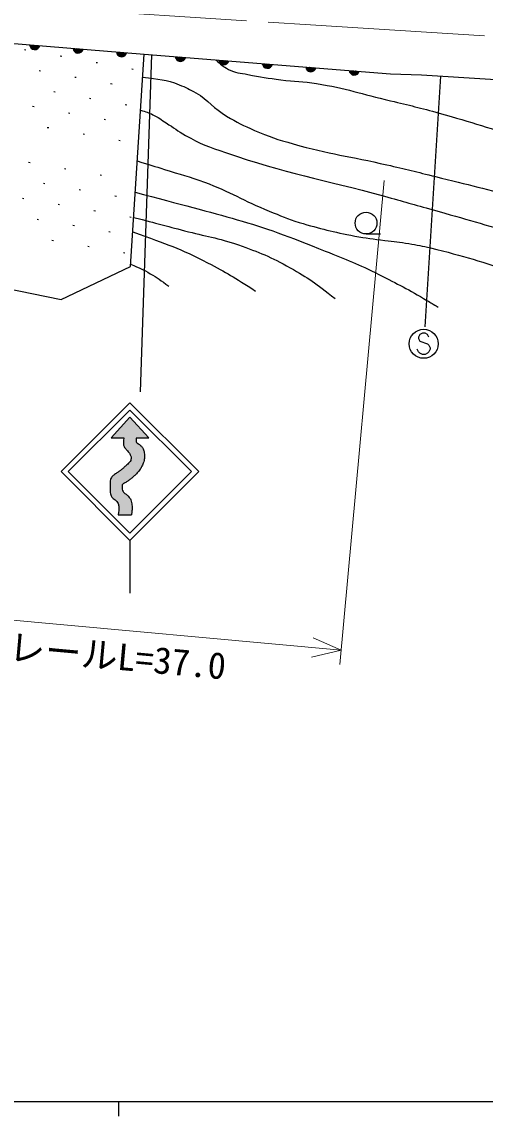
# Model space of a CAD drawing. Units: millimetres, scale not verified. Extents: x 40000 to 680000, y 20000 to 380000.
# Drawn here: x 161352 to 193221, y 204000 to 279324 of the extents above; entities that cross this region are included whole.
import ezdxf
from ezdxf.enums import TextEntityAlignment as Align

# ---------------------------------------------------------------- set-up
doc = ezdxf.new("R2010")
doc.units = ezdxf.units.MM
doc.header["$LTSCALE"] = 1000
doc.linetypes.add('CHAIN', pattern=[18.5, 12, -1.5, 3.5, -1.5])
for name, color, linetype, lineweight in [('M-BGD', 7, 'Continuous', 25), ('M-BMK', 2, 'CHAIN', 13), ('M-STR-HTXT', 7, 'Continuous', 13), ('M-STR-STRC', 7, 'Continuous', 25), ('M-TTL-BAND', 7, 'Continuous', 25)]:
    doc.layers.add(name, color=color, linetype=linetype, lineweight=lineweight)
doc.styles.add('ＭＳ ゴシック', font='')
doc.styles.get('ＭＳ ゴシック').set_extended_font_data('MS Gothic')

msp = doc.modelspace()

# ---------------------------------------------------------------- hatches: boundary and pattern name
at = {"layer": 'M-STR-STRC'}
h = msp.add_hatch(color=256, dxfattribs=at)
edge = h.paths.add_edge_path()
edge.add_line((167488, 250684), (168788, 252113))
edge.add_line((168788, 252113), (170088, 250684))
edge.add_line((170088, 250684), (169228, 250684))
edge.add_spline(control_points=[(169228, 250684), (169228, 250683), (169228, 250681), (169228, 250681), (169228, 250679), (169227, 250674), (169227, 250672), (169226, 250669), (169225, 250662), (169225, 250660), (169224, 250657), (169223, 250649), (169223, 250646), (169220, 250627), (169212, 250570), (169210, 250550), (169208, 250535), (169204, 250488), (169205, 250472), (169205, 250459), (169210, 250421), (169214, 250409), (169218, 250398), (169237, 250368), (169244, 250359), (169249, 250352), (169269, 250338), (169275, 250333), (169282, 250328), (169305, 250314), (169313, 250310), (169321, 250305), (169347, 250292), (169355, 250288), (169364, 250283), (169390, 250271), (169398, 250265), (169442, 250227), (169579, 250116), (169614, 250069), (169650, 250022), (169725, 249861), (169742, 249804), (169761, 249746), (169789, 249564), (169792, 249502), (169794, 249441), (169782, 249256), (169772, 249195), (169760, 249130), (169704, 248938), (169679, 248876), (169655, 248816), (169563, 248643), (169528, 248588), (169494, 248534), (169376, 248380), (169335, 248331), (169294, 248282), (169161, 248145), (169116, 248100), (169084, 248069), (168986, 247981), (168953, 247953), (168919, 247924), (168816, 247842), (168781, 247815), (168744, 247788), (168633, 247711), (168595, 247687), (168555, 247662), (168431, 247590), (168390, 247566), (168383, 247562), (168360, 247549), (168352, 247545), (168345, 247541), (168324, 247528), (168317, 247523), (168311, 247518), (168292, 247503), (168287, 247497), (168282, 247492), (168269, 247474), (168265, 247468), (168262, 247461), (168256, 247440), (168254, 247432), (168253, 247425), (168251, 247401), (168251, 247393), (168251, 247384), (168252, 247359), (168252, 247350), (168252, 247342), (168254, 247316), (168254, 247307), (168254, 247299), (168253, 247277), (168253, 247269), (168252, 247261), (168251, 247239), (168251, 247232), (168250, 247225), (168249, 247203), (168249, 247196), (168249, 247189), (168247, 247168), (168249, 247162), (168262, 247126), (168299, 247018), (168321, 246987), (168346, 246952), (168444, 246869), (168476, 246840), (168511, 246809), (168625, 246721), (168658, 246687), (168693, 246651), (168792, 246536), (168814, 246491), (168845, 246428), (168903, 246227), (168915, 246158), (168927, 246087), (168933, 245871), (168932, 245800), (168932, 245742), (168916, 245570), (168911, 245513), (168908, 245489), (168898, 245419), (168894, 245396)], knot_values=[0, 0, 0, 0, 1, 1, 1, 2, 2, 2, 3, 3, 3, 4, 4, 4, 5, 5, 5, 6, 6, 6, 7, 7, 7, 8, 8, 8, 9, 9, 9, 10, 10, 10, 11, 11, 11, 12, 12, 12, 13, 13, 13, 14, 14, 14, 15, 15, 15, 16, 16, 16, 17, 17, 17, 18, 18, 18, 19, 19, 19, 20, 20, 20, 21, 21, 21, 22, 22, 22, 23, 23, 23, 24, 24, 24, 25, 25, 25, 26, 26, 26, 27, 27, 27, 28, 28, 28, 29, 29, 29, 30, 30, 30, 31, 31, 31, 32, 32, 32, 33, 33, 33, 34, 34, 34, 35, 35, 35, 36, 36, 36, 37, 37, 37, 38, 38, 38, 39, 39, 39, 40, 40, 40, 41, 41, 41, 42, 42, 42, 43, 43, 43, 44, 44, 44, 44], degree=3, periodic=0)
edge.add_line((168894, 245396), (167977, 245396))
edge.add_spline(control_points=[(167977, 245396), (167980, 245412), (167990, 245461), (167992, 245477), (167998, 245517), (168014, 245636), (168017, 245676), (168020, 245726), (168026, 245877), (168022, 245927), (168018, 245974), (167993, 246116), (167977, 246161), (167965, 246194), (167908, 246281), (167886, 246307), (167865, 246332), (167790, 246396), (167765, 246417), (167740, 246438), (167662, 246493), (167638, 246514), (167616, 246533), (167549, 246594), (167532, 246618), (167514, 246644), (167471, 246730), (167461, 246760), (167451, 246792), (167433, 246893), (167429, 246927), (167425, 246963), (167421, 247074), (167420, 247111), (167419, 247149), (167420, 247263), (167420, 247301), (167419, 247338), (167417, 247446), (167417, 247483), (167417, 247517), (167419, 247622), (167422, 247656), (167425, 247688), (167439, 247785), (167449, 247816), (167457, 247846), (167495, 247931), (167510, 247957), (167522, 247978), (167569, 248031), (167586, 248048), (167603, 248066), (167661, 248114), (167680, 248129), (167701, 248145), (167765, 248188), (167786, 248203), (167807, 248217), (167872, 248259), (167894, 248274), (167927, 248297), (168026, 248366), (168058, 248390), (168089, 248413), (168182, 248486), (168212, 248511), (168243, 248536), (168334, 248612), (168364, 248638), (168396, 248665), (168489, 248747), (168520, 248775), (168544, 248797), (168618, 248863), (168641, 248886), (168664, 248909), (168732, 248979), (168752, 249005), (168771, 249029), (168823, 249104), (168835, 249132), (168847, 249158), (168871, 249240), (168875, 249269), (168877, 249290), (168872, 249353), (168868, 249374), (168864, 249395), (168844, 249459), (168835, 249480), (168826, 249501), (168794, 249563), (168782, 249583), (168770, 249603), (168729, 249661), (168715, 249679), (168698, 249700), (168643, 249760), (168624, 249780), (168607, 249800), (168551, 249855), (168533, 249875), (168516, 249894), (168465, 249953), (168451, 249974), (168436, 249995), (168397, 250062), (168388, 250086), (168377, 250114), (168356, 250201), (168351, 250230), (168346, 250261), (168340, 250355), (168340, 250386), (168339, 250416), (168343, 250506), (168345, 250536), (168346, 250562), (168353, 250639), (168356, 250665), (168356, 250666), (168356, 250670), (168356, 250672), (168356, 250673), (168357, 250677), (168357, 250678), (168357, 250679), (168357, 250681), (168357, 250682), (168357, 250683), (168357, 250684), (168357, 250684)], knot_values=[0, 0, 0, 0, 1, 1, 1, 2, 2, 2, 3, 3, 3, 4, 4, 4, 5, 5, 5, 6, 6, 6, 7, 7, 7, 8, 8, 8, 9, 9, 9, 10, 10, 10, 11, 11, 11, 12, 12, 12, 13, 13, 13, 14, 14, 14, 15, 15, 15, 16, 16, 16, 17, 17, 17, 18, 18, 18, 19, 19, 19, 20, 20, 20, 21, 21, 21, 22, 22, 22, 23, 23, 23, 24, 24, 24, 25, 25, 25, 26, 26, 26, 27, 27, 27, 28, 28, 28, 29, 29, 29, 30, 30, 30, 31, 31, 31, 32, 32, 32, 33, 33, 33, 34, 34, 34, 35, 35, 35, 36, 36, 36, 37, 37, 37, 38, 38, 38, 39, 39, 39, 40, 40, 40, 41, 41, 41, 42, 42, 42, 43, 43, 43, 44, 44, 44, 44], degree=3, periodic=0)
edge.add_line((168357, 250684), (168357, 250684))
edge.add_line((168357, 250684), (167488, 250684))

# ---------------------------------------------------------------- linework, layer by layer
at = {"layer": 'M-BGD'}
for p, q in [((161629, 277385), (161531, 277403)), ((164089, 276940), (163991, 276958)), ((166549, 276496), (166451, 276514)), ((162637, 275933), (162538, 275951)), ((169009, 276051), (168911, 276069)), ((165097, 275488), (164998, 275506)), ((167557, 275043), (167458, 275061)), ((163644, 274480), (163546, 274498)), ((162192, 273473), (162093, 273490)), ((166104, 274036), (166006, 274053)), ((168565, 273591), (168466, 273609)), ((164652, 273028), (164554, 273046)), ((163200, 272020), (163101, 272038)), ((167112, 272583), (167014, 272601)), ((165660, 271575), (165561, 271593)), ((168120, 271131), (168021, 271149)), ((161911, 269617), (161812, 269634)), ((164374, 269188), (164275, 269205)), ((162928, 268171), (162830, 268188)), ((166837, 268760), (166738, 268777)), ((165391, 267743), (165293, 267760)), ((161483, 267154), (161384, 267171)), ((163946, 266725), (163847, 266742)), ((167854, 267314), (167756, 267331)), ((166409, 266297), (166310, 266314)), ((162500, 265708), (162401, 265725)), ((164963, 265280), (164864, 265297)), ((168872, 265869), (168773, 265886)), ((167426, 264851), (167327, 264868)), ((185028, 264726), (186028, 264726)), ((163517, 264262), (163419, 264279)), ((165980, 263834), (165882, 263851)), ((168443, 263406), (168345, 263423))]:
    msp.add_line(p, q, dxfattribs=at)
for points in [[(149532, 278854), (148547, 277146), (144565, 272330), (142082, 269314), (141590, 266806), (145556, 264007), (164057, 260222), (168823, 262488), (169758, 277100)], [(149532, 278854), (157693, 278083), (169758, 277100), (186716, 275758)], [(186716, 275758), (188836, 275673), (193585, 275376), (213174, 273722), (216142, 273468), (221654, 273044), (228649, 272493), (232169, 272323), (236197, 272323), (238147, 272408), (239249, 272450), (241242, 272620), (242980, 272874), (244295, 273128), (245991, 273510), (247941, 274019), (253284, 275842)]]:
    msp.add_lwpolyline(points, dxfattribs=at)
msp.add_circle((185028, 265476), 750, dxfattribs=at)
for centre, radius, start, end in [((162235, 277768), 354, 184.13857, 346.54375), ((162235, 277768), 283, 186.36261, 344.31971), ((162235, 277768), 212, 190.10894, 340.57339), ((162235, 277768), 142, 197.82067, 332.86166), ((162235, 277768), 100, 208.13833, 322.544), ((165225, 277524), 354, 184.13857, 346.54375), ((165225, 277524), 283, 186.36261, 344.31971), ((165225, 277524), 212, 190.10894, 340.57339), ((165225, 277524), 142, 197.82067, 332.86166), ((165225, 277524), 100, 208.13833, 322.544), ((168215, 277280), 354, 184.13857, 346.54375), ((168215, 277280), 283, 186.36261, 344.31971), ((168215, 277280), 212, 190.10894, 340.57339), ((168215, 277280), 142, 197.82067, 332.86166), ((168215, 277280), 100, 208.13833, 322.544), ((172260, 276956), 354, 184.27255, 346.67772), ((172260, 276956), 283, 186.49658, 344.45368), ((172260, 276956), 212, 190.24291, 340.70736), ((172260, 276956), 142, 197.95464, 332.99563), ((172260, 276956), 100, 208.2723, 322.67797), ((175251, 276720), 354, 184.27255, 346.67772), ((175251, 276720), 283, 186.49658, 344.45368), ((175251, 276720), 212, 190.24291, 340.70736), ((175251, 276720), 142, 197.95464, 332.99563), ((175251, 276720), 100, 208.2723, 322.67797), ((178241, 276483), 354, 184.27255, 346.67772), ((178241, 276483), 283, 186.49658, 344.45368), ((178241, 276483), 212, 190.24291, 340.70736), ((178241, 276483), 142, 197.95464, 332.99563), ((178241, 276483), 100, 208.2723, 322.67797), ((181232, 276246), 354, 184.27255, 346.67772), ((181232, 276246), 283, 186.49658, 344.45368), ((181232, 276246), 212, 190.24291, 340.70736), ((181232, 276246), 142, 197.95464, 332.99563), ((181232, 276246), 100, 208.2723, 322.67797), ((184223, 276010), 354, 184.27255, 346.67772), ((184223, 276010), 283, 186.49658, 344.45368), ((184223, 276010), 212, 190.24291, 340.70736), ((184223, 276010), 142, 197.95464, 332.99563), ((184223, 276010), 100, 208.2723, 322.67797)]:
    msp.add_arc(centre, radius, start, end, dxfattribs=at)
for points, knots in [([(174685, 276710), (175033, 276381), (175186, 276255), (175565, 276055), (176040, 275805), (176369, 275814), (176893, 275699), (177773, 275507), (178278, 275460), (179169, 275334), (180126, 275199), (180675, 275234), (181629, 275080), (183643, 274754), (184732, 274369), (186716, 273892), (188029, 273578), (188767, 273409), (190066, 273044), (192340, 272406), (193604, 272005), (195832, 271221), (198072, 270433), (199250, 269777), (201514, 269059), (203551, 268412), (204720, 268132), (206814, 267702), (208883, 267277), (210058, 267104), (212156, 266854), (214766, 266542), (216231, 266365), (218855, 266218), (219760, 266167), (220272, 266262), (221176, 266194), (221663, 266158), (221972, 266249), (222417, 266048), (222886, 265836), (223213, 265612), (223349, 265115), (223527, 264469), (223255, 264070), (223095, 263419), (222880, 262545), (222628, 262094), (222306, 261253), (222127, 260787), (221927, 260558), (221823, 260070), (221699, 259486), (221762, 259196), (221865, 258543)], [0, 0, 0, 0, 1, 1, 1, 2, 2, 2, 3, 3, 3, 4, 4, 4, 5, 5, 5, 6, 6, 6, 7, 7, 7, 8, 8, 8, 9, 9, 9, 10, 10, 10, 11, 11, 11, 12, 12, 12, 13, 13, 13, 14, 14, 14, 15, 15, 15, 16, 16, 16, 17, 17, 17, 18, 18, 18, 18]), ([(169657, 275524), (170813, 275372), (171242, 275370), (172173, 274995), (172634, 274810), (172889, 274692), (173318, 274444), (174218, 273923), (174545, 273365), (175438, 272833), (176157, 272404), (176580, 272194), (177346, 271857), (178358, 271414), (178953, 271223), (180017, 270925), (182501, 270229), (183948, 270059), (186462, 269483), (187774, 269182), (188504, 268995), (189811, 268677), (192083, 268125), (193348, 267786), (195620, 267236), (196663, 266983), (197240, 266811), (198291, 266600), (199477, 266362), (200152, 266290), (201344, 266091), (203398, 265747), (204041, 265636), (206602, 265200)], [0, 0, 0, 0, 1, 1, 1, 2, 2, 2, 3, 3, 3, 4, 4, 4, 5, 5, 5, 6, 6, 6, 7, 7, 7, 8, 8, 8, 9, 9, 9, 10, 10, 10, 11, 11, 11, 11]), ([(169511, 273250), (169915, 273128), (170047, 273083), (170371, 272930), (170752, 272750), (170933, 272589), (171288, 272364), (171805, 272036), (172073, 271818), (172604, 271514), (173618, 270932), (174248, 270712), (175353, 270331), (179543, 268886), (182021, 268500), (186292, 267321), (187601, 266959), (188333, 266751), (189642, 266388), (191910, 265757), (193163, 265332), (195451, 264776), (197654, 264241), (198916, 264069), (201132, 263589), (202390, 263317), (203092, 263149), (204350, 262875), (205146, 262702), (205619, 262707), (206390, 262444), (206987, 262241), (207318, 262107), (207874, 261808), (208282, 261588), (208493, 261428), (208849, 261130), (209700, 260415), (209860, 259866), (210417, 258755)], [0, 0, 0, 0, 1, 1, 1, 2, 2, 2, 3, 3, 3, 4, 4, 4, 5, 5, 5, 6, 6, 6, 7, 7, 7, 8, 8, 8, 9, 9, 9, 10, 10, 10, 11, 11, 11, 12, 12, 12, 13, 13, 13, 13]), ([(169287, 269749), (170205, 269466), (170436, 269394), (171171, 269164), (172243, 268829), (172860, 268691), (173912, 268296), (175695, 267626), (176597, 267017), (178364, 266303), (179167, 265978), (179604, 265752), (180437, 265512), (181912, 265088), (182746, 264866), (184253, 264579), (185054, 264427), (185512, 264392), (186319, 264279), (186963, 264189), (187327, 264165), (187969, 264063), (188561, 263968), (188889, 263897), (189472, 263759), (191772, 263213), (193033, 262793), (195281, 262063), (196398, 261700), (197014, 261455), (198079, 260960), (199447, 260325), (199910, 260002), (201424, 259031)], [0, 0, 0, 0, 1, 1, 1, 2, 2, 2, 3, 3, 3, 4, 4, 4, 5, 5, 5, 6, 6, 6, 7, 7, 7, 8, 8, 8, 9, 9, 9, 10, 10, 10, 11, 11, 11, 11]), ([(169150, 267600), (175371, 265911), (177281, 265587), (182222, 263547), (183675, 262947), (184512, 262653), (185911, 261936), (187216, 261266), (187959, 260909), (189218, 260155), (189517, 259975), (189619, 259918), (189981, 259689)], [0, 0, 0, 0, 1, 1, 1, 2, 2, 2, 3, 3, 3, 4, 4, 4, 4]), ([(169039, 265868), (170748, 265420), (171176, 265308), (172545, 264947), (173990, 264567), (174833, 264465), (176244, 263971), (177678, 263469), (178479, 263145), (179805, 262402), (181083, 261686), (181534, 261342), (182900, 260282)], [0, 0, 0, 0, 1, 1, 1, 2, 2, 2, 3, 3, 3, 4, 4, 4, 4]), ([(168975, 264873), (171421, 263987), (172195, 263751), (174124, 262742), (175452, 262046), (175929, 261770), (177431, 260791)], [0, 0, 0, 0, 1, 1, 1, 2, 2, 2, 2]), ([(168833, 262656), (169478, 262369), (169675, 262282), (170185, 261986), (170701, 261686), (170877, 261556), (171452, 261130)], [0, 0, 0, 0, 1, 1, 1, 2, 2, 2, 2])]:
    msp.add_open_spline(points, degree=3, knots=knots, dxfattribs=at)
at = {"layer": 'M-BMK'}
msp.add_lwpolyline([(164822, 280172), (181210, 279111), (199075, 277995), (211965, 277103), (223054, 276495), (231741, 275961), (236091, 275744), (240081, 275869), (243881, 276402), (247730, 277269), (251504, 278594), (256987, 281043), (261563, 283628)], dxfattribs=at)
at = {"layer": 'M-STR-HTXT'}
for p, q in [((186271, 268410), (183233, 235088)), ((145398, 239542), (183324, 236084)), ((183324, 236084), (181392, 236929)), ((183324, 236084), (181271, 235601))]:
    msp.add_line(p, q, dxfattribs=at)
at = {"layer": 'M-STR-STRC'}
for p, q in [((170265, 277060), (169483, 253850)), ((189100, 258332), (190177, 275589)), ((188724, 257801), (188633, 257619)), ((188633, 257619), (188633, 257528)), ((188906, 257892), (188724, 257801)), ((189087, 257892), (188906, 257892)), ((189269, 257801), (189087, 257892)), ((189360, 257619), (189269, 257801)), ((188633, 257528), (188724, 257346)), ((188724, 257346), (189269, 257164)), ((189269, 257164), (189360, 257073)), ((189360, 257073), (189451, 256892)), ((189451, 256892), (189451, 256801)), ((188633, 256619), (188542, 256801)), ((188724, 256528), (188633, 256619)), ((188906, 256437), (188724, 256528)), ((189087, 256437), (188906, 256437)), ((189269, 256528), (189087, 256437)), ((189360, 256619), (189269, 256528)), ((189451, 256801), (189360, 256619)), ((164051, 248362), (168788, 253099)), ((168788, 253099), (173526, 248362)), ((164546, 248362), (168788, 252604)), ((168788, 252604), (173031, 248362)), ((168788, 252113), (167488, 250684)), ((168788, 252113), (170088, 250684)), ((167488, 250684), (168357, 250684)), ((169228, 250684), (170088, 250684)), ((164051, 248362), (168788, 243624)), ((164546, 248362), (168788, 244119)), ((168788, 244119), (173031, 248362)), ((168788, 243624), (173526, 248362)), ((167977, 245396), (168894, 245396)), ((168788, 243624), (168788, 239989))]:
    msp.add_line(p, q, dxfattribs=at)
msp.add_circle((188996, 257164), 1000, dxfattribs=at)
for points in [[(168357, 250684), (168357, 250683), (168357, 250681), (168357, 250681), (168357, 250679), (168356, 250674), (168356, 250672), (168356, 250670), (168355, 250663), (168355, 250660), (168355, 250657), (168354, 250649), (168354, 250647), (168351, 250610), (168340, 250498), (168338, 250461), (168336, 250432), (168332, 250343), (168333, 250313), (168334, 250289), (168341, 250215), (168347, 250191), (168352, 250168), (168377, 250103), (168388, 250083), (168398, 250062), (168438, 250005), (168452, 249986), (168467, 249966), (168517, 249908), (168534, 249889), (168552, 249868), (168607, 249808), (168625, 249788), (168644, 249766), (168698, 249702), (168715, 249679), (168729, 249660), (168770, 249601), (168782, 249580), (168794, 249560), (168826, 249498), (168835, 249477), (168843, 249456), (168864, 249393), (168868, 249372), (168872, 249352), (168877, 249289), (168875, 249269), (168871, 249241), (168847, 249159), (168836, 249133), (168823, 249106), (168771, 249030), (168752, 249006), (168732, 248980), (168664, 248910), (168641, 248887), (168618, 248863), (168544, 248797), (168520, 248775), (168489, 248747), (168396, 248665), (168364, 248638), (168334, 248612), (168243, 248535), (168212, 248510), (168182, 248485), (168089, 248413), (168058, 248390), (168026, 248366), (167927, 248297), (167894, 248274), (167872, 248259), (167807, 248217), (167786, 248203), (167765, 248188), (167701, 248145), (167680, 248129), (167661, 248114), (167603, 248066), (167586, 248048), (167569, 248031), (167522, 247978), (167510, 247957), (167495, 247931), (167457, 247846), (167449, 247816), (167439, 247785), (167425, 247688), (167422, 247656), (167419, 247622), (167417, 247517), (167417, 247483), (167417, 247446), (167419, 247338), (167420, 247301), (167420, 247263), (167419, 247149), (167420, 247111), (167421, 247074), (167425, 246963), (167429, 246927), (167433, 246893), (167451, 246792), (167461, 246760), (167471, 246730), (167514, 246644), (167532, 246618), (167549, 246594), (167616, 246533), (167638, 246514), (167662, 246493), (167740, 246438), (167765, 246417), (167790, 246396), (167865, 246332), (167886, 246307), (167908, 246281), (167965, 246194), (167977, 246161), (167993, 246116), (168018, 245974), (168022, 245927), (168026, 245877), (168020, 245726), (168017, 245676), (168014, 245636), (167998, 245517), (167992, 245477), (167990, 245461), (167980, 245412), (167977, 245396)], [(169228, 250684), (169228, 250683), (169228, 250681), (169228, 250681), (169228, 250679), (169227, 250674), (169227, 250672), (169226, 250669), (169225, 250662), (169225, 250660), (169224, 250657), (169223, 250649), (169223, 250646), (169220, 250627), (169212, 250570), (169210, 250550), (169208, 250535), (169204, 250488), (169205, 250472), (169205, 250459), (169210, 250421), (169214, 250409), (169218, 250398), (169237, 250368), (169244, 250359), (169249, 250352), (169269, 250338), (169275, 250333), (169282, 250328), (169305, 250314), (169313, 250310), (169321, 250305), (169347, 250292), (169355, 250288), (169364, 250283), (169390, 250271), (169398, 250265), (169442, 250227), (169579, 250116), (169614, 250069), (169650, 250022), (169725, 249861), (169742, 249804), (169761, 249746), (169789, 249564), (169792, 249502), (169794, 249441), (169782, 249256), (169772, 249195), (169760, 249130), (169704, 248938), (169679, 248876), (169655, 248816), (169563, 248643), (169528, 248588), (169494, 248534), (169376, 248380), (169335, 248331), (169294, 248282), (169161, 248145), (169116, 248100), (169084, 248069), (168986, 247981), (168953, 247953), (168919, 247924), (168816, 247842), (168781, 247815), (168744, 247788), (168633, 247711), (168595, 247687), (168555, 247662), (168431, 247590), (168390, 247566), (168383, 247562), (168360, 247549), (168352, 247545), (168345, 247541), (168324, 247528), (168317, 247523), (168311, 247518), (168292, 247503), (168287, 247497), (168282, 247492), (168269, 247474), (168265, 247468), (168262, 247461), (168256, 247440), (168254, 247432), (168253, 247425), (168251, 247401), (168251, 247393), (168251, 247384), (168252, 247359), (168252, 247350), (168252, 247342), (168254, 247316), (168254, 247307), (168254, 247299), (168253, 247277), (168253, 247269), (168252, 247261), (168251, 247239), (168251, 247232), (168250, 247225), (168249, 247203), (168249, 247196), (168249, 247189), (168247, 247168), (168249, 247162), (168262, 247126), (168299, 247018), (168321, 246987), (168346, 246952), (168444, 246869), (168476, 246840), (168511, 246809), (168625, 246721), (168658, 246687), (168693, 246651), (168792, 246536), (168814, 246491), (168845, 246428), (168903, 246227), (168915, 246158), (168927, 246087), (168933, 245871), (168932, 245800), (168932, 245742), (168916, 245570), (168911, 245513), (168908, 245489), (168898, 245419), (168894, 245396)]]:
    msp.add_open_spline(points, degree=3, knots=[0, 0, 0, 0, 1, 1, 1, 2, 2, 2, 3, 3, 3, 4, 4, 4, 5, 5, 5, 6, 6, 6, 7, 7, 7, 8, 8, 8, 9, 9, 9, 10, 10, 10, 11, 11, 11, 12, 12, 12, 13, 13, 13, 14, 14, 14, 15, 15, 15, 16, 16, 16, 17, 17, 17, 18, 18, 18, 19, 19, 19, 20, 20, 20, 21, 21, 21, 22, 22, 22, 23, 23, 23, 24, 24, 24, 25, 25, 25, 26, 26, 26, 27, 27, 27, 28, 28, 28, 29, 29, 29, 30, 30, 30, 31, 31, 31, 32, 32, 32, 33, 33, 33, 34, 34, 34, 35, 35, 35, 36, 36, 36, 37, 37, 37, 38, 38, 38, 39, 39, 39, 40, 40, 40, 41, 41, 41, 42, 42, 42, 43, 43, 43, 44, 44, 44, 44], dxfattribs=at)
at = {"layer": 'M-TTL-BAND'}
for p, q in [((40000, 205000), (579000, 205000)), ((168000, 205000), (168000, 204000))]:
    msp.add_line(p, q, dxfattribs=at)

# ---------------------------------------------------------------- texts
at = {"layer": 'M-STR-HTXT', "style": 'ＭＳ ゴシック'}
msp.add_text('ガードレールL=37.0', height=1833, rotation=354.79, dxfattribs=at).set_placement((164061, 234526), align=Align.BOTTOM_CENTER)

doc.saveas('drawing.dxf')
